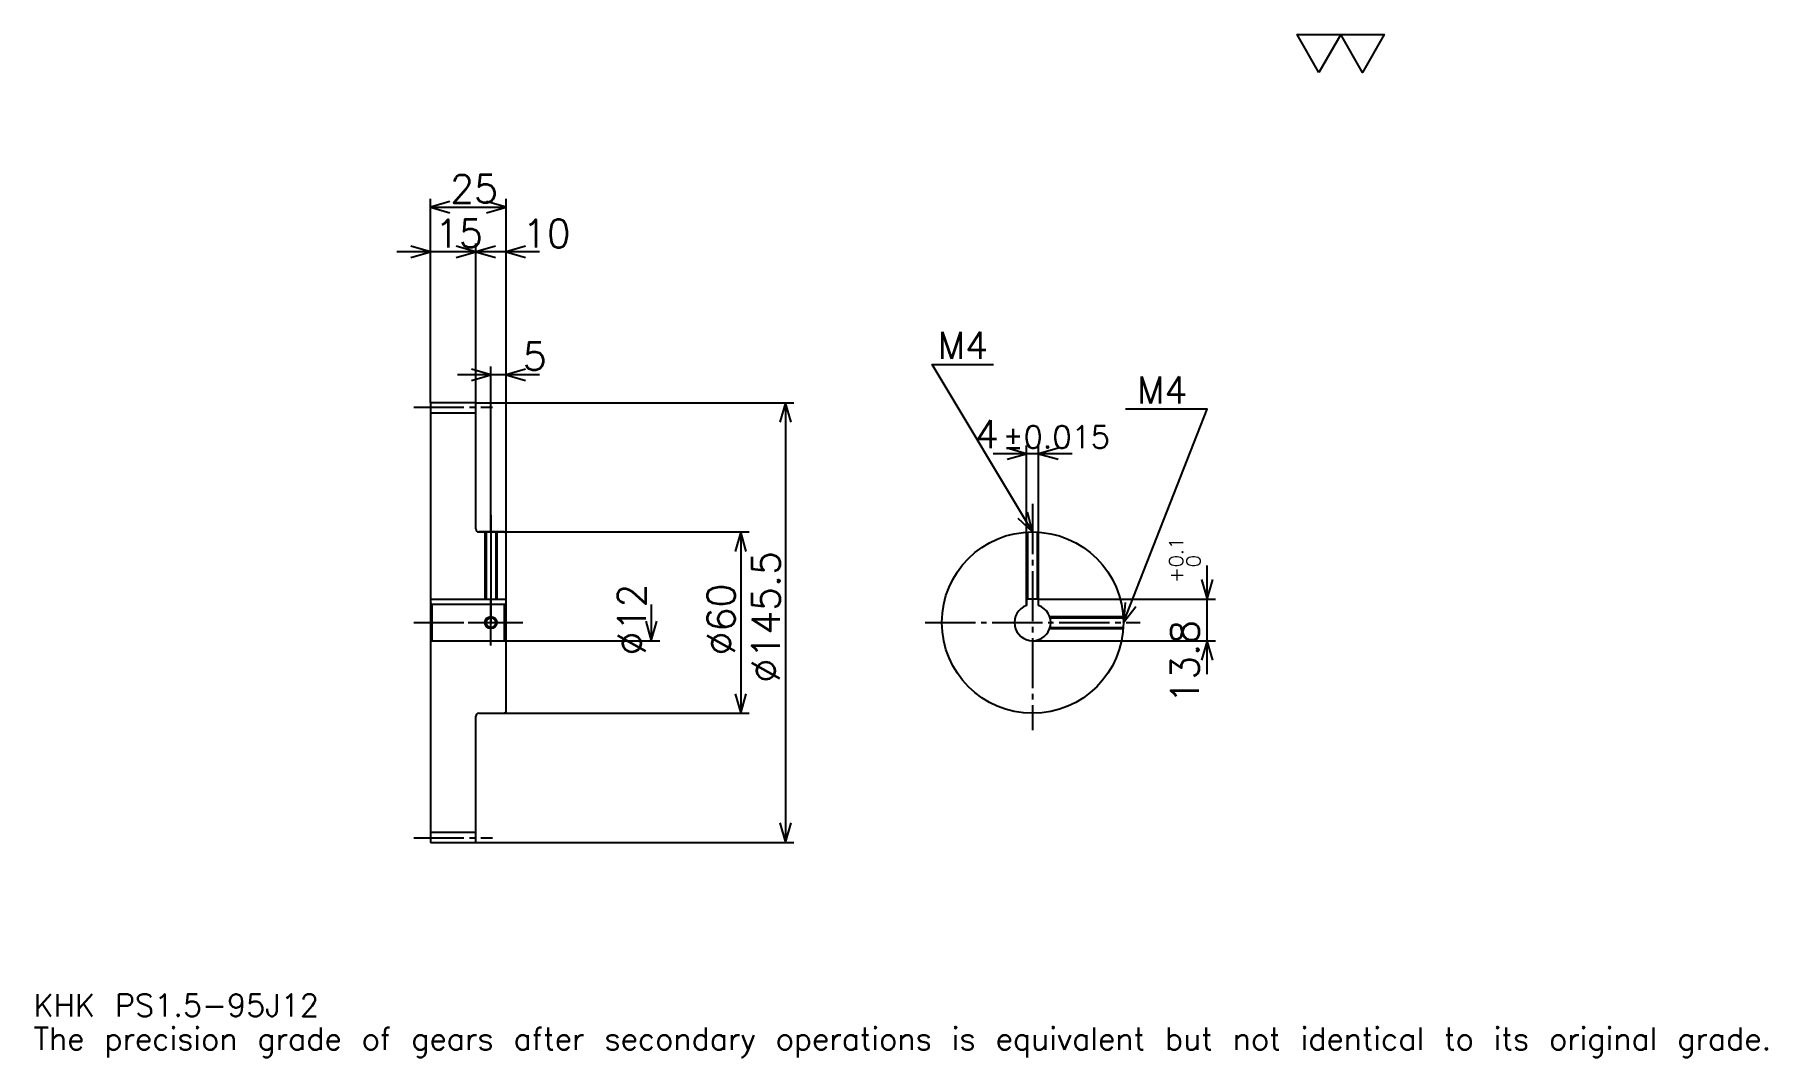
# Model space of a CAD drawing. Extents: x 19 to 592, y 7 to 345.
import ezdxf

# ---------------------------------------------------------------- set-up
doc = ezdxf.new("R2010")
doc.units = 0
doc.linetypes.add('DASHDOT', pattern=[22.173913, 16.630435, -1.847826, 1.847826, -1.847826])
doc.layers.get('0').update_dxf_attribs({"linetype": 'CONTINUOUS'})
doc.layers.add('DASHDOT', color=6, linetype='DASHDOT')
doc.styles.add('KANJI', font='TXT', dxfattribs={"bigfont": 'BIGFONT'})

msp = doc.modelspace()

# ---------------------------------------------------------------- linework, layer by layer
at = {"color": 5}
for p, q in [((149.67392, 223.347824), (149.67392, 290.793488)), ((149.67392, 288.021729), (174.67392, 288.021729)), ((174.67392, 223.347824), (174.67392, 290.793488)), ((164.67392, 223.347824), (164.67392, 276.010864)), ((175.76088, 273.239136), (138.58696, 273.239136)), ((185.76088, 273.239136), (153.58696, 273.239136)), ((169.67392, 223.347824), (169.67392, 235.358688)), ((185.76088, 232.586945), (158.58696, 232.586945)), ((149.67392, 223.247833), (149.67392, 223.347824)), ((164.573914, 223.347824), (174.67392, 223.347824)), ((164.67392, 223.247833), (164.67392, 223.347824)), ((169.67392, 180.597824), (169.67392, 223.347824)), ((169.67392, 180.597824), (169.67392, 223.347824)), ((174.67392, 223.347824), (269.836975, 223.347824)), ((174.67392, 180.097824), (174.67392, 223.347824)), ((267.065216, 223.347824), (267.065216, 77.847824)), ((361.891296, 206.467392), (335.717407, 206.467392)), ((346.804352, 158.397827), (346.804352, 209.239136)), ((350.804352, 158.397827), (350.804352, 209.239136)), ((165.67392, 180.597824), (174.67392, 180.597824)), ((174.67392, 180.597824), (255.054352, 180.597824)), ((252.282623, 180.597824), (252.282623, 120.597824)), ((406.521759, 133.510864), (406.521759, 169.484787)), ((222.717407, 156.597824), (222.717407, 144.597824)), ((350.804352, 158.397827), (409.293488, 158.397827)), ((174.67392, 144.597824), (225.489136, 144.597824)), ((348.804352, 144.597824), (409.293488, 144.597824)), ((165.67392, 120.597824), (174.67392, 120.597824)), ((174.67392, 120.597824), (255.054352, 120.597824)), ((164.573914, 77.847824), (174.67392, 77.847824)), ((174.67392, 77.847824), (269.836975, 77.847824))]:
    msp.add_line(p, q, dxfattribs=at)
at = {"color": 4}
for p, q in [((149.67392, 219.972824), (164.67392, 219.972824)), ((149.67392, 158.397827), (174.67392, 158.397827)), ((150.17392, 156.597824), (150.17392, 144.597824)), ((174.17392, 156.597824), (174.67392, 157.097824)), ((174.17392, 144.597824), (174.67392, 144.097824)), ((149.67392, 81.222824), (164.67392, 81.222824))]:
    msp.add_line(p, q, dxfattribs=at)
at = {"color": 7}
msp.add_lwpolyline([(443.478271, 332.608704), (436.271759, 345.100006), (465.097839, 345.100006), (457.891327, 332.608704), (450.684784, 345.100006), (443.478271, 332.608704)], dxfattribs=at)
at = {"color": 5}
for points in [[(156.141312, 289.869568), (149.67392, 288.021729), (156.141312, 286.17392)], [(168.206528, 286.17392), (174.67392, 288.021729), (168.206528, 289.869568)], [(143.206528, 271.391296), (149.67392, 273.239136), (143.206528, 275.086945)], [(158.206528, 271.391296), (164.67392, 273.239136), (158.206528, 275.086945)], [(171.141312, 275.086945), (164.67392, 273.239136), (171.141312, 271.391296)], [(181.141312, 275.086945), (174.67392, 273.239136), (181.141312, 271.391296)], [(348.804352, 180.597824), (315.543488, 236.032608), (335.869568, 236.032608)], [(163.206528, 230.739136), (169.67392, 232.586945), (163.206528, 234.434784)], [(181.141312, 234.434784), (174.67392, 232.586945), (181.141312, 230.739136)], [(268.913055, 216.880432), (267.065216, 223.347824), (265.217407, 216.880432)], [(378.804352, 150.597824), (406.521759, 221.25), (379.543518, 221.25)], [(340.336975, 204.619568), (346.804352, 206.467392), (340.336975, 208.315216)], [(357.271729, 208.315216), (350.804352, 206.467392), (357.271729, 204.619568)], [(343.892395, 185.192871), (348.804352, 180.597824), (347.061401, 187.094269)], [(254.130432, 174.130432), (252.282623, 180.597824), (250.434784, 174.130432)], [(404.67395, 164.865219), (406.521759, 158.397827), (408.369598, 164.865219)], [(379.446106, 157.29332), (378.804352, 150.597824), (382.886475, 155.943634)], [(220.869568, 151.065216), (222.717407, 144.597824), (224.565216, 151.065216)], [(408.369598, 138.130432), (406.521759, 144.597824), (404.67395, 138.130432)], [(250.434784, 127.065216), (252.282623, 120.597824), (254.130432, 127.065216)], [(265.217407, 84.315216), (267.065216, 77.847824), (268.913055, 84.315216)]]:
    msp.add_lwpolyline(points, dxfattribs=at)
at = {"color": 4}
for points in [[(164.67392, 181.597824), (164.67392, 223.247833), (164.573914, 223.347824), (149.773926, 223.347824), (149.67392, 223.247833), (149.67392, 144.097824)], [(165.67392, 120.597824), (174.17392, 120.597824), (174.67392, 121.097824), (174.67392, 180.097824), (174.17392, 180.597824), (165.67392, 180.597824)], [(167.67392, 180.597824), (167.67392, 158.397827)], [(168.053925, 180.597824), (168.053925, 158.397827)], [(171.293915, 180.597824), (171.293915, 158.397827)], [(171.67392, 180.597824), (171.67392, 158.397827)], [(346.804352, 156.254684), (346.804352, 180.531082)], [(347.184357, 158.397827), (347.184357, 180.554047)], [(350.424347, 158.397827), (350.424347, 180.554047)], [(350.804352, 156.254684), (350.804352, 180.531082)], [(149.67392, 144.097824), (150.17392, 144.597824), (174.17392, 144.597824), (174.17392, 156.597824), (150.17392, 156.597824), (149.67392, 157.097824)], [(350.804352, 156.254684), (350.804352, 158.397827), (346.804352, 158.397827), (346.804352, 156.254684)], [(354.461212, 152.597824), (378.73761, 152.597824)], [(354.581512, 152.217819), (378.760559, 152.217819)], [(354.581512, 148.977829), (378.760559, 148.977829)], [(149.67392, 144.097824), (149.67392, 77.947823), (149.773926, 77.847824), (164.573914, 77.847824), (164.67392, 77.947823), (164.67392, 119.597824)], [(354.461212, 148.597824), (378.73761, 148.597824)]]:
    msp.add_lwpolyline(points, dxfattribs=at)
for centre, radius in [((348.804352, 150.597824), 30), ((169.67392, 150.597824), 1.62)]:
    msp.add_circle(centre, radius, dxfattribs=at)
at = {"color": 7}
msp.add_circle((169.67392, 150.597824), 2, dxfattribs=at)
at = {"color": 4}
for centre, radius, start, end in [((165.67392, 181.597824), 1, 180, 270), ((348.804352, 150.597824), 6, 109.471220943, 70.528779057), ((165.67392, 119.597824), 1, 90, 180)]:
    msp.add_arc(centre, radius, start, end, dxfattribs=at)
at = {"layer": 'DASHDOT', "color": 7}
for p, q in [((144.130447, 221.847824), (170.217392, 221.847824)), ((348.804352, 189.83696), (348.804352, 115.054344)), ((169.67392, 180.597824), (169.67392, 150.597824)), ((144.130447, 150.597824), (180.217392, 150.597824)), ((313.260864, 150.597824), (384.347839, 150.597824)), ((144.130447, 79.347824), (170.217392, 79.347824))]:
    msp.add_line(p, q, dxfattribs=at)
for points in [[(169.67392, 186.141296), (169.67392, 152.85434)], [(169.67392, 143.054352), (169.67392, 158.141296)], [(162.130447, 150.597824), (177.217392, 150.597824)]]:
    msp.add_lwpolyline(points, dxfattribs=at)

# ---------------------------------------------------------------- texts
at = {"color": 7, "style": 'KANJI'}
for s, height, p in [('25', 9.23913, (156.168488, 289.5)), ('15', 9.23913, (151.168488, 274.717407)), ('10', 9.23913, (180.217392, 274.717407)), ('M4', 8.869566, (317.391296, 237.880432)), ('5', 9.23913, (180.217392, 234.065216)), ('M4', 8.869566, (383.239136, 223.097824)), ('4', 9.23913, (329.732971, 208.315216)), ('%%p0.015', 7.391304, (338.87854, 208.315216)), ('KHK PS1.5-95J12', 7.391304, (18.47826, 20.326086)), ('The precision grade of gears after secondary operations is equivalent but not identical to its original grade.', 7.391304, (18.47826, 9.23913))]:
    msp.add_text(s, height=height, dxfattribs=at).set_placement(p)
for s, height, p in [('%%c145.5', 9.23913, (265.217407, 130.733704)), ('0.1', 4.619565, (398.576111, 168.938278)), ('0', 4.619565, (404.304382, 168.938278)), ('+', 4.619565, (398.576111, 163.764374)), ('%%c12', 9.23913, (220.869568, 139.741852)), ('%%c60', 9.23913, (250.434784, 139.741852)), ('13.8', 9.23913, (403.75, 123.77375))]:
    msp.add_text(s, height=height, rotation=90, dxfattribs=at).set_placement(p)

doc.saveas('drawing.dxf')
